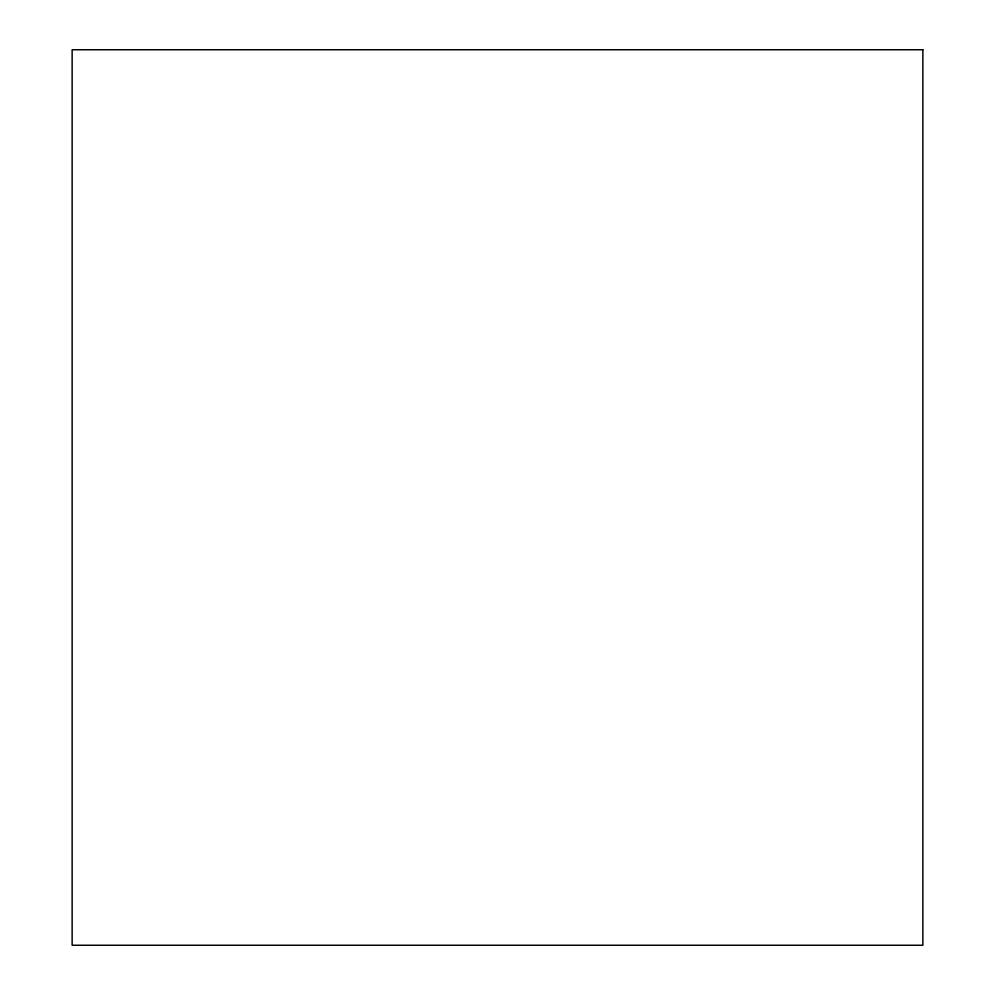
<?xml version="1.0" encoding="UTF-8"?>
<svg xmlns="http://www.w3.org/2000/svg" width="995" height="995" viewBox="0 0 995 995"><rect width="100%" height="100%" fill="white"/><g stroke="black" fill="none" stroke-linecap="round" stroke-linejoin="round"><path stroke-width="1.49" d="M922.862 49.75L72.137 49.75L72.137 945.25L922.862 945.25L922.862 49.75"/></g></svg>
